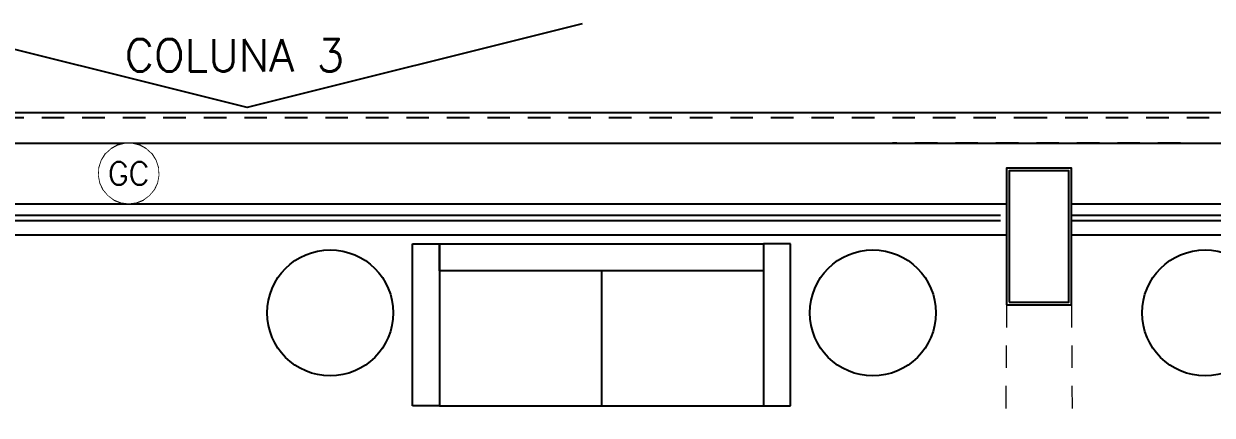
# Model space of a CAD drawing. Header units: millimetres. Extents: x 188.6 to 263.2, y 40.1 to 120.1.
# Drawn here: x 223.68 to 230.28, y 60.92 to 63.09 of the extents above; entities that cross this region are included whole.
import ezdxf
from ezdxf.enums import TextEntityAlignment as Align

# ---------------------------------------------------------------- set-up
doc = ezdxf.new("R2010")
doc.units = ezdxf.units.MM
doc.set_wipeout_variables(frame=1)
doc.linetypes.add('HIDDEN2', pattern=[0.1875, 0.125, -0.0625])
for name, color, linetype in [('ARQ', 8, 'Continuous'), ('ESTR-VIGAS', 11, 'HIDDEN2'), ('ESTRUTURA', 7, 'Continuous'), ('INC-CORRIMÃO', 7, 'Continuous'), ('INC-TEXTO', 7, 'Continuous')]:
    doc.layers.add(name, color=color, linetype=linetype)
doc.styles.add('MC-ROMANS', font='romans')
doc.styles.add('ROMANS', font='ROMANS.SHX', dxfattribs={"height": 0.15})

# ---------------------------------------------------------------- blocks, each defined once
blk = doc.blocks.new('ESTR-1TP-29.09.2016')
at = {"layer": 'ESTR-VIGAS'}
for p, q in [((24.7205, 24.8952), (24.7205, 24.8952)), ((24.7976, 24.7552), (24.7976, 24.7552)), ((24.7976, 24.7552), (24.7976, 24.7552))]:
    blk.add_line(p, q, dxfattribs=at)
for points in [[(25.9824, 24.8952), (16.2474, 24.8952)], [(35.7174, 24.8952), (25.9824, 24.8952)], [(16.9124, 24.7552), (25.1824, 24.7552)], [(26.7824, 24.7552), (25.1824, 24.7552)], [(26.7824, 24.7552), (35.7174, 24.7552)]]:
    blk.add_lwpolyline(points, dxfattribs=at)
blk = doc.blocks.new('arq-3pav')
at = {"layer": 'ARQ'}
for p, q in [((20.8292, 21.615), (20.9792, 21.615)), ((20.8292, 20.715), (20.8292, 21.615)), ((20.9792, 21.615), (20.9792, 20.715)), ((20.9792, 21.615), (22.7792, 21.615)), ((20.9792, 21.465), (20.9792, 21.615)), ((22.7792, 21.615), (22.7792, 21.465)), ((22.9292, 21.615), (22.7792, 21.615)), ((22.7792, 21.615), (22.7792, 20.715)), ((22.9292, 20.715), (22.9292, 21.615)), ((22.7792, 21.465), (20.9792, 21.465)), ((21.8792, 21.465), (21.8792, 20.715)), ((20.9792, 20.715), (20.8292, 20.715)), ((20.9792, 20.715), (22.7792, 20.715)), ((22.7792, 20.715), (22.9292, 20.715))]:
    blk.add_line(p, q, dxfattribs=at)
at = {"layer": 'ARQ', "linetype": 'HIDDEN2', "lineweight": 0}
for p, q in [((24.1292, 21.2753), (24.1137, 19.28)), ((24.4892, 21.2753), (24.5037, 19.28))]:
    blk.add_line(p, q, dxfattribs=at)
at = {"layer": 'ARQ'}
for points in [[(21.7724, 22.8379), (19.9101, 22.3723), (18.0477, 22.8379)], [(13.1003, 17.315), (14.195, 17.315), (14.195, 22.345), (34.3953, 22.345), (34.3953, 17.4147), (35.3802, 17.4147)], [(14.365, 18.495), (14.365, 22.175), (34.2253, 22.175), (34.2253, 18.495), (33.6254, 18.495), (33.6254, 21.835), (24.4892, 21.835)], [(24.1292, 21.2753), (24.4892, 21.2753), (24.4892, 22.0353), (24.1292, 22.0353), (24.1292, 21.2753)], [(24.1292, 21.835), (14.9854, 21.835), (14.9854, 18.495), (14.365, 18.495)], [(15.1554, 18.495), (15.1554, 21.665), (24.1292, 21.665)], [(24.4892, 21.665), (33.4554, 21.665), (33.4554, 18.495)]]:
    blk.add_lwpolyline(points, dxfattribs=at)
blk.add_lwpolyline([(24.1442, 21.2903), (24.4742, 21.2903), (24.4742, 22.0203), (24.1442, 22.0203)], close=True, dxfattribs=at)
for centre in [(20.372, 21.2311), (23.3864, 21.2311), (25.232, 21.2311)]:
    blk.add_circle(centre, 0.35, dxfattribs=at)
at = {"layer": 'ESTRUTURA'}
blk.add_blockref('ESTR-1TP-29.09.2016', (-1.6874, -2.5802), dxfattribs=at)
at = {"layer": 'ARQ', "insert": (19.2311, 22.5731), "char_height": 0.18, "attachment_point": 7, "style": 'MC-ROMANS'}
blk.add_mtext('\\A1;COLUNA 3', dxfattribs=at)
blk = doc.blocks.new('INC-OBJETO')
at = {"color": 0}
blk.add_lwpolyline([(0, 0.002084), (-0.000518, 0.002019), (-0.001004, 0.001827), (-0.001427, 0.001519), (-0.00176, 0.001117), (-0.001982, 0.000644), (-0.00208, 0.000131), (-0.002047, -0.000391), (-0.001886, -0.000887), (-0.001606, -0.001329), (-0.001225, -0.001686), (-0.000767, -0.001938), (-0.000261, -0.002068), (0.000261, -0.002068), (0.000767, -0.001938), (0.001225, -0.001686), (0.001606, -0.001329), (0.001886, -0.000887), (0.002047, -0.000391), (0.00208, 0.000131), (0.001982, 0.000644), (0.00176, 0.001117), (0.001427, 0.001519), (0.001004, 0.001827), (0.000518, 0.002019)], close=True, dxfattribs=at)
blk.add_wipeout([(0, 0.002084), (-0.000518, 0.002019), (-0.001004, 0.001827), (-0.001427, 0.001519), (-0.00176, 0.001117), (-0.001982, 0.000644), (-0.00208, 0.000131), (-0.002047, -0.000391), (-0.001886, -0.000887), (-0.001606, -0.001329), (-0.001225, -0.001686), (-0.000767, -0.001938), (-0.000261, -0.002068), (0.000261, -0.002068), (0.000767, -0.001938), (0.001225, -0.001686), (0.001606, -0.001329), (0.001886, -0.000887), (0.002047, -0.000391), (0.00208, 0.000131), (0.001982, 0.000644), (0.00176, 0.001117), (0.001427, 0.001519), (0.001004, 0.001827), (0.000518, 0.002019)], dxfattribs=at)
at = {"color": 0, "style": 'ROMANS', "width": 1.285725}
blk.add_attdef('OBJETO', text='', height=0.0016, dxfattribs=at).set_placement((-0.001786, -0.00083), (0.001643, -0.00083), align=Align.FIT)

msp = doc.modelspace()

# ---------------------------------------------------------------- block references
msp.add_blockref('arq-3pav', (205.0084, 40.2568))

# ---------------------------------------------------------------- next in the draw order: linework, layer by layer
at = {"layer": 'INC-CORRIMÃO'}
for p, q in [((220.0387, 62.0318), (229.1037, 62.0318)), ((220.0687, 62.0018), (229.1037, 62.0018)), ((229.5033, 62.0318), (238.5687, 62.0318)), ((229.5033, 62.0018), (238.5387, 62.0018))]:
    msp.add_line(p, q, dxfattribs=at)

# ---------------------------------------------------------------- next in the draw order: block references
at = {"layer": 'ESTRUTURA'}
msp.add_blockref('ESTR-1TP-29.09.2016', (203.3211, 37.6766), dxfattribs=at)

# ---------------------------------------------------------------- next in the draw order: block references
at = {"layer": 'INC-TEXTO'}
ref = msp.add_blockref('INC-OBJETO', (224.2609, 62.2627), dxfattribs=dict(at, xscale=80, yscale=80, zscale=80, rotation=180))
ref.add_attrib('OBJETO', 'GC', dxfattribs={"layer": '0', "height": 0.128, "style": 'ROMANS'}).set_placement((224.2609, 62.2627), align=Align.MIDDLE_CENTER)

doc.saveas('drawing.dxf')
